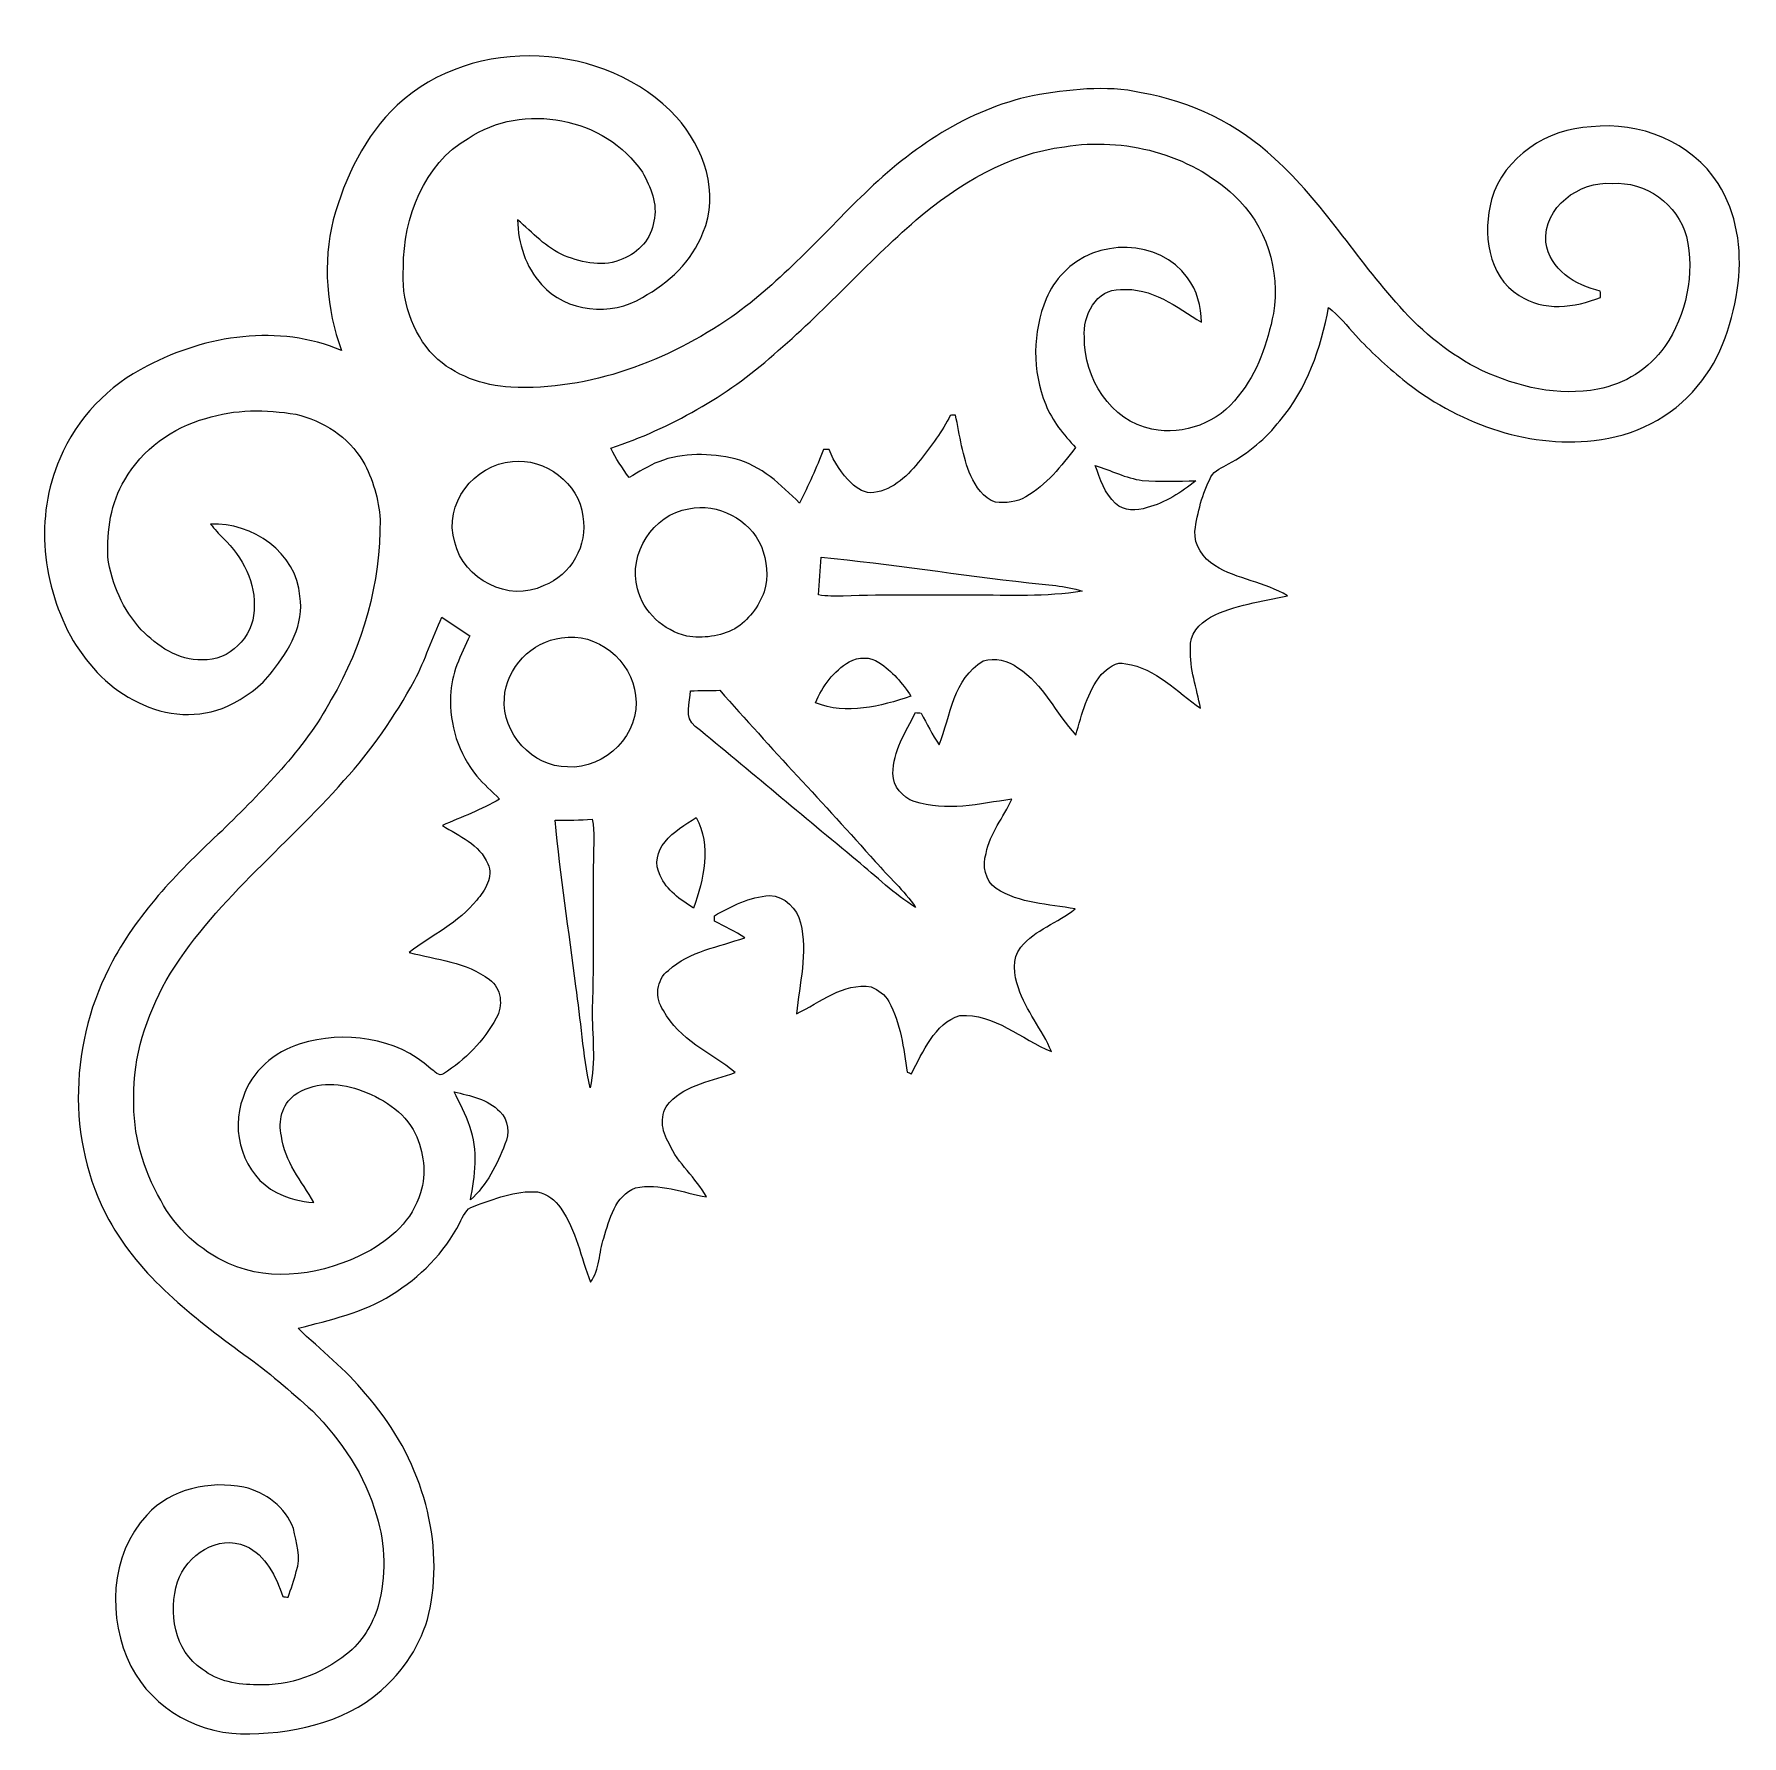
# Model space of a CAD drawing. Header units: centimetres. Extents: x -15.8 to 15.9, y -15.8 to 15.8.
import ezdxf

# ---------------------------------------------------------------- set-up
doc = ezdxf.new("R2010")
doc.units = ezdxf.units.CM
doc.header["$MEASUREMENT"] = 0
doc.layers.add('Layer 1', color=7, linetype='Continuous')

msp = doc.modelspace()

# ---------------------------------------------------------------- linework, layer by layer
at = {"layer": 'Layer 1', "color": 250}
for points, knots in [([(-9.09461, 14.52774), (-7.67151, 15.84854), (-5.213, 15.71554), (-3.89678, 14.30655), (-3.89678, 14.30655), (-3.39196, 13.73822), (-3.09033, 12.88838), (-3.40713, 12.15461), (-3.40713, 12.15461), (-3.61209, 11.6265), (-4.04072, 11.21622), (-4.53425, 10.95446), (-4.53425, 10.95446), (-5.10716, 10.59921), (-5.95665, 10.67259), (-6.40715, 11.19646), (-6.40715, 11.19646), (-6.70807, 11.51643), (-6.84601, 11.96199), (-6.85341, 12.3952), (-6.85341, 12.3952), (-6.5726, 12.16025), (-6.32883, 11.87132), (-5.97994, 11.72951), (-5.97994, 11.72951), (-5.64303, 11.59157), (-5.23734, 11.50761), (-4.89656, 11.67306), (-4.89656, 11.67306), (-4.60446, 11.78631), (-4.36245, 12.04913), (-4.32294, 12.36839), (-4.32294, 12.36839), (-4.24109, 12.68765), (-4.38115, 13.00797), (-4.53496, 13.28173), (-4.53496, 13.28173), (-5.21794, 14.30514), (-6.75781, 14.59406), (-7.77558, 13.91109), (-7.77558, 13.91109), (-8.59896, 13.42743), (-8.97502, 12.43718), (-8.97819, 11.5189), (-8.97819, 11.5189), (-9.02264, 10.92094), (-8.82579, 10.30146), (-8.40775, 9.86649), (-8.40775, 9.86649), (-8.02852, 9.49572), (-7.49935, 9.31827), (-6.97865, 9.28194), (-6.97865, 9.28194), (-5.50721, 9.21914), (-4.06753, 9.76912), (-2.86808, 10.59498), (-2.86808, 10.59498), (-1.94839, 11.24867), (-1.20474, 12.10592), (-0.40005, 12.88838), (-0.40005, 12.88838), (0.46955, 13.73646), (1.51906, 14.44731), (2.72239, 14.70307), (2.72239, 14.70307), (3.38596, 14.81667), (4.07494, 14.90698), (4.74063, 14.76022), (4.74063, 14.76022), (5.66102, 14.60006), (6.53979, 14.17779), (7.22066, 13.53538), (7.22066, 13.53538), (8.11706, 12.72399), (8.73866, 11.67236), (9.54934, 10.78406), (9.54934, 10.78406), (9.97514, 10.29511), (10.49232, 9.88272), (11.07405, 9.59485), (11.07405, 9.59485), (11.7415, 9.28864), (12.49751, 9.10766), (13.23058, 9.24772), (13.23058, 9.24772), (13.72764, 9.33909), (14.18907, 9.62519), (14.47624, 10.04358), (14.47624, 10.04358), (14.88158, 10.62955), (15.03609, 11.39225), (14.87629, 12.08722), (14.87629, 12.08722), (14.71648, 12.68695), (14.11605, 13.12016), (13.4941, 13.07183), (13.4941, 13.07183), (12.88627, 13.12227), (12.21458, 12.62874), (12.26397, 11.97963), (12.26397, 11.97963), (12.32852, 11.47374), (12.81853, 11.17283), (13.27644, 11.07228), (13.27644, 11.07228), (13.27785, 11.03313), (13.27961, 10.99397), (13.28173, 10.95481), (13.28173, 10.95481), (12.80019, 10.75902), (12.22022, 10.68846), (11.7662, 10.98938), (11.7662, 10.98938), (11.17212, 11.35168), (11.09204, 12.15778), (11.25291, 12.77408), (11.25291, 12.77408), (11.48503, 13.57136), (12.29783, 14.09241), (13.10605, 14.12381), (13.10605, 14.12381), (14.00457, 14.23282), (14.9733, 13.843), (15.46754, 13.06971), (15.46754, 13.06971), (15.8182, 12.52714), (15.90816, 11.85227), (15.84254, 11.21974), (15.84254, 11.21974), (15.74377, 10.5343), (15.54162, 9.83051), (15.07807, 9.29816), (15.07807, 9.29816), (14.61311, 8.7182), (13.8938, 8.36895), (13.16037, 8.29345), (13.16037, 8.29345), (11.8812, 8.14917), (10.59321, 8.63212), (9.60367, 9.42728), (9.60367, 9.42728), (9.29993, 9.68622), (8.99477, 9.94657), (8.73019, 10.24678), (8.73019, 10.24678), (8.56968, 10.42776), (8.41234, 10.61367), (8.22501, 10.76784), (8.22501, 10.76784), (8.07967, 10.01289), (7.82637, 9.25442), (7.32049, 8.66069), (7.32049, 8.66069), (7.05732, 8.33402), (6.737, 8.05251), (6.36235, 7.85954), (6.36235, 7.85954), (6.25157, 7.78581), (6.10094, 7.74382), (6.03709, 7.61647), (6.03709, 7.61647), (5.87622, 7.30285), (5.78626, 6.95748), (5.73934, 6.60929), (5.73934, 6.60929), (5.71994, 6.33977), (5.89315, 6.10729), (6.1087, 5.96653), (6.1087, 5.96653), (6.52674, 5.709), (7.03792, 5.6582), (7.45878, 5.40738), (7.45878, 5.40738), (6.97759, 5.29555), (6.47382, 5.23981), (6.02968, 5.00944), (6.02968, 5.00944), (5.82577, 4.89021), (5.62539, 4.68524), (5.65856, 4.42842), (5.65856, 4.42842), (5.63527, 4.0453), (5.77532, 3.68476), (5.84341, 3.31435), (5.84341, 3.31435), (5.39997, 3.61703), (5.01685, 4.06259), (4.4577, 4.14091), (4.4577, 4.14091), (4.26826, 4.20017), (4.12221, 4.05236), (3.99591, 3.94194), (3.99591, 3.94194), (3.74227, 3.61491), (3.63608, 3.20675), (3.52319, 2.81587), (3.52319, 2.81587), (3.14678, 3.21804), (2.92629, 3.76661), (2.44757, 4.06859), (2.44757, 4.06859), (2.26766, 4.20441), (2.02001, 4.26473), (1.80375, 4.19382), (1.80375, 4.19382), (1.24601, 3.86821), (1.19592, 3.17641), (0.98637, 2.63278), (0.98637, 2.63278), (0.85796, 2.82011), (0.75283, 3.02225), (0.64911, 3.22404), (0.64911, 3.22404), (0.62265, 3.22651), (0.56974, 3.2318), (0.54328, 3.23427), (0.54328, 3.23427), (0.36019, 2.87514), (0.12665, 2.51601), (0.12453, 2.09868), (0.12453, 2.09868), (0.127, 1.86161), (0.29986, 1.65418), (0.52176, 1.58044), (0.52176, 1.58044), (1.11442, 1.3843), (1.73708, 1.53917), (2.33362, 1.62419), (2.33362, 1.62419), (2.18369, 1.28411), (1.92758, 0.98954), (1.85561, 0.61666), (1.85561, 0.61666), (1.7847, 0.39053), (1.8355, 0.10372), (2.04188, -0.03669), (2.04188, -0.03669), (2.47756, -0.32032), (3.01625, -0.32526), (3.51084, -0.41663), (3.51084, -0.41663), (3.19158, -0.67769), (2.76719, -0.79939), (2.50331, -1.12889), (2.50331, -1.12889), (2.32939, -1.33844), (2.37067, -1.64712), (2.45921, -1.88454), (2.45921, -1.88454), (2.59151, -2.31387), (2.90689, -2.65395), (3.06987, -3.06881), (3.06987, -3.06881), (2.50966, -2.83986), (2.01119, -2.36008), (1.37089, -2.39713), (1.37089, -2.39713), (0.89218, -2.54988), (0.68474, -3.07481), (0.46849, -3.48015), (0.46849, -3.48015), (0.44944, -3.4738), (0.41099, -3.46075), (0.39194, -3.4544), (0.39194, -3.4544), (0.31679, -3.00884), (0.2734, -2.53753), (0.04692, -2.13713), (0.04692, -2.13713), (-0.0194, -2.00766), (-0.15205, -1.92511), (-0.27834, -1.86478), (-0.27834, -1.86478), (-0.80574, -1.7847), (-1.22484, -2.15441), (-1.67005, -2.36643), (-1.67005, -2.36643), (-1.61219, -1.80763), (-1.45909, -1.23437), (-1.5935, -0.67663), (-1.5935, -0.67663), (-1.65276, -0.40781), (-1.88807, -0.17956), (-2.16888, -0.16722), (-2.16888, -0.16722), (-2.54035, -0.19191), (-2.87584, -0.36618), (-3.19476, -0.54363), (-3.19476, -0.54363), (-3.1937, -0.56938), (-3.19158, -0.62124), (-3.19052, -0.64699), (-3.19052, -0.64699), (-3.00284, -0.74613), (-2.80741, -0.83397), (-2.62996, -0.95179), (-2.62996, -0.95179), (-3.11291, -1.12607), (-3.65689, -1.19909), (-4.04954, -1.55963), (-4.04954, -1.55963), (-4.27955, -1.73002), (-4.30742, -2.08315), (-4.14055, -2.30752), (-4.14055, -2.30752), (-3.85727, -2.85362), (-3.26073, -3.08363), (-2.81093, -3.45969), (-2.81093, -3.45969), (-3.22651, -3.61562), (-3.70911, -3.67489), (-4.02696, -4.01496), (-4.02696, -4.01496), (-4.22945, -4.2224), (-4.17795, -4.55224), (-4.03895, -4.78049), (-4.03895, -4.78049), (-3.87279, -5.15655), (-3.53448, -5.41408), (-3.34363, -5.77286), (-3.34363, -5.77286), (-3.77825, -5.69313), (-4.21569, -5.50968), (-4.66266, -5.60352), (-4.66266, -5.60352), (-5.04155, -5.74887), (-5.14703, -6.19196), (-5.25074, -6.53732), (-5.25074, -6.53732), (-5.34423, -6.8072), (-5.32236, -7.12188), (-5.49945, -7.35789), (-5.49945, -7.35789), (-5.67408, -6.89539), (-5.76933, -6.39516), (-6.05014, -5.97958), (-6.05014, -5.97958), (-6.15209, -5.83071), (-6.3052, -5.71429), (-6.4837, -5.67866), (-6.4837, -5.67866), (-6.90033, -5.64691), (-7.28909, -5.81272), (-7.67362, -5.94713), (-7.67362, -5.94713), (-7.81473, -5.98805), (-7.86836, -6.13551), (-7.9308, -6.25263), (-7.9308, -6.25263), (-8.20984, -6.81284), (-8.66916, -7.26828), (-9.20115, -7.59107), (-9.20115, -7.59107), (-9.72714, -7.9248), (-10.34062, -8.0585), (-10.93541, -8.21478), (-10.93541, -8.21478), (-10.51666, -8.62118), (-10.04641, -8.97467), (-9.68234, -9.43539), (-9.68234, -9.43539), (-8.74959, -10.47115), (-8.23807, -11.91366), (-8.45855, -13.30466), (-8.45855, -13.30466), (-8.54886, -13.88533), (-8.84343, -14.42226), (-9.26606, -14.82866), (-9.26606, -14.82866), (-9.92717, -15.50458), (-10.91988, -15.74024), (-11.83569, -15.75611), (-11.83569, -15.75611), (-12.72928, -15.79245), (-13.63451, -15.30209), (-14.04303, -14.4974), (-14.04303, -14.4974), (-14.48611, -13.61687), (-14.44131, -12.43118), (-13.74916, -11.68612), (-13.74916, -11.68612), (-13.29725, -11.19576), (-12.579, -11.04371), (-11.94188, -11.1693), (-11.94188, -11.1693), (-11.53936, -11.26419), (-11.16577, -11.54007), (-11.02289, -11.938), (-11.02289, -11.938), (-10.96398, -12.19729), (-10.87861, -12.47457), (-10.96821, -12.73845), (-10.96821, -12.73845), (-11.00914, -12.90002), (-11.06593, -13.05842), (-11.12238, -13.21611), (-11.12238, -13.21611), (-11.14707, -13.21294), (-11.19576, -13.20659), (-11.22045, -13.20341), (-11.22045, -13.20341), (-11.34075, -12.83229), (-11.53901, -12.43365), (-11.90766, -12.26256), (-11.90766, -12.26256), (-12.42589, -12.04101), (-13.01044, -12.43083), (-13.17625, -12.93107), (-13.17625, -12.93107), (-13.35793, -13.4874), (-13.23658, -14.21518), (-12.71693, -14.55102), (-12.71693, -14.55102), (-12.4333, -14.78351), (-12.0523, -14.84524), (-11.69529, -14.84171), (-11.69529, -14.84171), (-11.09521, -14.87135), (-10.49867, -14.64522), (-10.03512, -14.27127), (-10.03512, -14.27127), (-9.74549, -14.05149), (-9.55252, -13.72517), (-9.44739, -13.38121), (-9.44739, -13.38121), (-9.29922, -12.83123), (-9.30487, -12.24104), (-9.47984, -11.69811), (-9.47984, -11.69811), (-9.67811, -10.94952), (-10.13213, -10.29794), (-10.66871, -9.75148), (-10.66871, -9.75148), (-11.07793, -9.38177), (-11.49456, -9.01771), (-11.94611, -8.69985), (-11.94611, -8.69985), (-12.89579, -7.99924), (-13.87793, -7.25311), (-14.45225, -6.19513), (-14.45225, -6.19513), (-15.26328, -4.72052), (-15.18003, -2.84939), (-14.38416, -1.38536), (-14.38416, -1.38536), (-13.88075, -0.4512), (-13.12721, 0.31538), (-12.35639, 1.03188), (-12.35639, 1.03188), (-11.60357, 1.778), (-10.82569, 2.53118), (-10.3191, 3.47416), (-10.3191, 3.47416), (-9.72855, 4.48416), (-9.40223, 5.65044), (-9.41176, 6.82166), (-9.41176, 6.82166), (-9.43539, 7.20231), (-9.54476, 7.57626), (-9.73067, 7.90892), (-9.73067, 7.90892), (-9.99808, 8.35942), (-10.47186, 8.66493), (-10.97668, 8.78134), (-10.97668, 8.78134), (-11.52984, 8.87201), (-12.11227, 8.87836), (-12.65061, 8.70373), (-12.65061, 8.70373), (-13.27221, 8.53334), (-13.84018, 8.12729), (-14.15733, 7.56003), (-14.15733, 7.56003), (-14.42156, 7.13422), (-14.48999, 6.61494), (-14.47271, 6.12246), (-14.47271, 6.12246), (-14.40674, 5.62504), (-14.18872, 5.14738), (-13.85111, 4.77555), (-13.85111, 4.77555), (-13.55019, 4.47075), (-13.16778, 4.19982), (-12.71799, 4.21464), (-12.71799, 4.21464), (-12.21705, 4.18994), (-11.77043, 4.63832), (-11.7542, 5.13151), (-11.7542, 5.13151), (-11.71081, 5.63915), (-11.97116, 6.13022), (-12.32747, 6.47559), (-12.32747, 6.47559), (-12.41178, 6.55814), (-12.48904, 6.64669), (-12.56136, 6.73982), (-12.56136, 6.73982), (-11.79442, 6.7751), (-10.95446, 6.2036), (-10.90083, 5.39962), (-10.90083, 5.39962), (-10.8144, 4.87821), (-11.10227, 4.39561), (-11.41236, 4.00403), (-11.41236, 4.00403), (-11.62262, 3.7144), (-11.92848, 3.51014), (-12.24527, 3.3528), (-12.24527, 3.3528), (-12.77303, 3.11397), (-13.39391, 3.16442), (-13.90403, 3.4223), (-13.90403, 3.4223), (-14.42332, 3.65442), (-14.82055, 4.09328), (-15.11723, 4.56741), (-15.11723, 4.56741), (-15.69226, 5.58165), (-15.8429, 6.87211), (-15.36418, 7.95443), (-15.36418, 7.95443), (-15.05867, 8.70514), (-14.45754, 9.31545), (-13.73823, 9.68057), (-13.73823, 9.68057), (-12.64497, 10.25243), (-11.29206, 10.46057), (-10.13072, 9.96844), (-10.13072, 9.96844), (-10.40836, 10.74067), (-10.48173, 11.59722), (-10.2803, 12.39661), (-10.2803, 12.39661), (-10.06263, 13.18542), (-9.69892, 13.96047), (-9.09461, 14.52774), (-9.09461, 14.52774), (-9.09461, 14.52774), (-9.09461, 14.52774), (-9.09461, 14.52774)], [0, 0, 0, 0, 0.00735294, 0.00735294, 0.00735294, 0.00735294, 0.01470588, 0.01470588, 0.01470588, 0.01470588, 0.02205882, 0.02205882, 0.02205882, 0.02205882, 0.02941176, 0.02941176, 0.02941176, 0.02941176, 0.03676471, 0.03676471, 0.03676471, 0.03676471, 0.04411765, 0.04411765, 0.04411765, 0.04411765, 0.05147059, 0.05147059, 0.05147059, 0.05147059, 0.05882353, 0.05882353, 0.05882353, 0.05882353, 0.06617647, 0.06617647, 0.06617647, 0.06617647, 0.07352941, 0.07352941, 0.07352941, 0.07352941, 0.08088235, 0.08088235, 0.08088235, 0.08088235, 0.08823529, 0.08823529, 0.08823529, 0.08823529, 0.09558824, 0.09558824, 0.09558824, 0.09558824, 0.10294118, 0.10294118, 0.10294118, 0.10294118, 0.11029412, 0.11029412, 0.11029412, 0.11029412, 0.11764706, 0.11764706, 0.11764706, 0.11764706, 0.125, 0.125, 0.125, 0.125, 0.13235294, 0.13235294, 0.13235294, 0.13235294, 0.13970588, 0.13970588, 0.13970588, 0.13970588, 0.14705882, 0.14705882, 0.14705882, 0.14705882, 0.15441176, 0.15441176, 0.15441176, 0.15441176, 0.16176471, 0.16176471, 0.16176471, 0.16176471, 0.16911765, 0.16911765, 0.16911765, 0.16911765, 0.17647059, 0.17647059, 0.17647059, 0.17647059, 0.18382353, 0.18382353, 0.18382353, 0.18382353, 0.19117647, 0.19117647, 0.19117647, 0.19117647, 0.19852941, 0.19852941, 0.19852941, 0.19852941, 0.20588235, 0.20588235, 0.20588235, 0.20588235, 0.21323529, 0.21323529, 0.21323529, 0.21323529, 0.22058824, 0.22058824, 0.22058824, 0.22058824, 0.22794118, 0.22794118, 0.22794118, 0.22794118, 0.23529412, 0.23529412, 0.23529412, 0.23529412, 0.24264706, 0.24264706, 0.24264706, 0.24264706, 0.25, 0.25, 0.25, 0.25, 0.25735294, 0.25735294, 0.25735294, 0.25735294, 0.26470588, 0.26470588, 0.26470588, 0.26470588, 0.27205882, 0.27205882, 0.27205882, 0.27205882, 0.27941176, 0.27941176, 0.27941176, 0.27941176, 0.28676471, 0.28676471, 0.28676471, 0.28676471, 0.29411765, 0.29411765, 0.29411765, 0.29411765, 0.30147059, 0.30147059, 0.30147059, 0.30147059, 0.30882353, 0.30882353, 0.30882353, 0.30882353, 0.31617647, 0.31617647, 0.31617647, 0.31617647, 0.32352941, 0.32352941, 0.32352941, 0.32352941, 0.33088235, 0.33088235, 0.33088235, 0.33088235, 0.33823529, 0.33823529, 0.33823529, 0.33823529, 0.34558824, 0.34558824, 0.34558824, 0.34558824, 0.35294118, 0.35294118, 0.35294118, 0.35294118, 0.36029412, 0.36029412, 0.36029412, 0.36029412, 0.36764706, 0.36764706, 0.36764706, 0.36764706, 0.375, 0.375, 0.375, 0.375, 0.38235294, 0.38235294, 0.38235294, 0.38235294, 0.38970588, 0.38970588, 0.38970588, 0.38970588, 0.39705882, 0.39705882, 0.39705882, 0.39705882, 0.40441176, 0.40441176, 0.40441176, 0.40441176, 0.41176471, 0.41176471, 0.41176471, 0.41176471, 0.41911765, 0.41911765, 0.41911765, 0.41911765, 0.42647059, 0.42647059, 0.42647059, 0.42647059, 0.43382353, 0.43382353, 0.43382353, 0.43382353, 0.44117647, 0.44117647, 0.44117647, 0.44117647, 0.44852941, 0.44852941, 0.44852941, 0.44852941, 0.45588235, 0.45588235, 0.45588235, 0.45588235, 0.46323529, 0.46323529, 0.46323529, 0.46323529, 0.47058824, 0.47058824, 0.47058824, 0.47058824, 0.47794118, 0.47794118, 0.47794118, 0.47794118, 0.48529412, 0.48529412, 0.48529412, 0.48529412, 0.49264706, 0.49264706, 0.49264706, 0.49264706, 0.5, 0.5, 0.5, 0.5, 0.50735294, 0.50735294, 0.50735294, 0.50735294, 0.51470588, 0.51470588, 0.51470588, 0.51470588, 0.52205882, 0.52205882, 0.52205882, 0.52205882, 0.52941176, 0.52941176, 0.52941176, 0.52941176, 0.53676471, 0.53676471, 0.53676471, 0.53676471, 0.54411765, 0.54411765, 0.54411765, 0.54411765, 0.55147059, 0.55147059, 0.55147059, 0.55147059, 0.55882353, 0.55882353, 0.55882353, 0.55882353, 0.56617647, 0.56617647, 0.56617647, 0.56617647, 0.57352941, 0.57352941, 0.57352941, 0.57352941, 0.58088235, 0.58088235, 0.58088235, 0.58088235, 0.58823529, 0.58823529, 0.58823529, 0.58823529, 0.59558824, 0.59558824, 0.59558824, 0.59558824, 0.60294118, 0.60294118, 0.60294118, 0.60294118, 0.61029412, 0.61029412, 0.61029412, 0.61029412, 0.61764706, 0.61764706, 0.61764706, 0.61764706, 0.625, 0.625, 0.625, 0.625, 0.63235294, 0.63235294, 0.63235294, 0.63235294, 0.63970588, 0.63970588, 0.63970588, 0.63970588, 0.64705882, 0.64705882, 0.64705882, 0.64705882, 0.65441176, 0.65441176, 0.65441176, 0.65441176, 0.66176471, 0.66176471, 0.66176471, 0.66176471, 0.66911765, 0.66911765, 0.66911765, 0.66911765, 0.67647059, 0.67647059, 0.67647059, 0.67647059, 0.68382353, 0.68382353, 0.68382353, 0.68382353, 0.69117647, 0.69117647, 0.69117647, 0.69117647, 0.69852941, 0.69852941, 0.69852941, 0.69852941, 0.70588235, 0.70588235, 0.70588235, 0.70588235, 0.71323529, 0.71323529, 0.71323529, 0.71323529, 0.72058824, 0.72058824, 0.72058824, 0.72058824, 0.72794118, 0.72794118, 0.72794118, 0.72794118, 0.73529412, 0.73529412, 0.73529412, 0.73529412, 0.74264706, 0.74264706, 0.74264706, 0.74264706, 0.75, 0.75, 0.75, 0.75, 0.75735294, 0.75735294, 0.75735294, 0.75735294, 0.76470588, 0.76470588, 0.76470588, 0.76470588, 0.77205882, 0.77205882, 0.77205882, 0.77205882, 0.77941176, 0.77941176, 0.77941176, 0.77941176, 0.78676471, 0.78676471, 0.78676471, 0.78676471, 0.79411765, 0.79411765, 0.79411765, 0.79411765, 0.80147059, 0.80147059, 0.80147059, 0.80147059, 0.80882353, 0.80882353, 0.80882353, 0.80882353, 0.81617647, 0.81617647, 0.81617647, 0.81617647, 0.82352941, 0.82352941, 0.82352941, 0.82352941, 0.83088235, 0.83088235, 0.83088235, 0.83088235, 0.83823529, 0.83823529, 0.83823529, 0.83823529, 0.84558824, 0.84558824, 0.84558824, 0.84558824, 0.85294118, 0.85294118, 0.85294118, 0.85294118, 0.86029412, 0.86029412, 0.86029412, 0.86029412, 0.86764706, 0.86764706, 0.86764706, 0.86764706, 0.875, 0.875, 0.875, 0.875, 0.88235294, 0.88235294, 0.88235294, 0.88235294, 0.88970588, 0.88970588, 0.88970588, 0.88970588, 0.89705882, 0.89705882, 0.89705882, 0.89705882, 0.90441176, 0.90441176, 0.90441176, 0.90441176, 0.91176471, 0.91176471, 0.91176471, 0.91176471, 0.91911765, 0.91911765, 0.91911765, 0.91911765, 0.92647059, 0.92647059, 0.92647059, 0.92647059, 0.93382353, 0.93382353, 0.93382353, 0.93382353, 0.94117647, 0.94117647, 0.94117647, 0.94117647, 0.94852941, 0.94852941, 0.94852941, 0.94852941, 0.95588235, 0.95588235, 0.95588235, 0.95588235, 0.96323529, 0.96323529, 0.96323529, 0.96323529, 0.97058824, 0.97058824, 0.97058824, 0.97058824, 0.97794118, 0.97794118, 0.97794118, 0.97794118, 0.98529412, 0.98529412, 0.98529412, 0.98529412, 1, 1, 1, 1]), ([(3.31435, 13.75622), (2.27154, 13.62745), (1.34161, 13.06089), (0.55386, 12.39308), (0.55386, 12.39308), (-0.36336, 11.59545), (-1.16628, 10.67647), (-2.09303, 9.88942), (-2.09303, 9.88942), (-2.96863, 9.10802), (-4.01073, 8.52558), (-5.12022, 8.14952), (-5.12022, 8.14952), (-5.03273, 7.95267), (-4.9022, 7.77981), (-4.78084, 7.60307), (-4.78084, 7.60307), (-4.60058, 7.70784), (-4.42454, 7.82355), (-4.2291, 7.8994), (-4.2291, 7.8994), (-3.77896, 8.07508), (-3.27272, 8.05815), (-2.80846, 7.95055), (-2.80846, 7.95055), (-2.32586, 7.82567), (-1.9558, 7.47183), (-1.61255, 7.12964), (-1.61255, 7.12964), (-1.4478, 7.45455), (-1.29328, 7.78545), (-1.16911, 8.12871), (-1.16911, 8.12871), (-1.13418, 8.12659), (-1.0989, 8.12482), (-1.06327, 8.12271), (-1.06327, 8.12271), (-0.97226, 7.88811), (-0.82762, 7.67609), (-0.64911, 7.49935), (-0.64911, 7.49935), (-0.5394, 7.39387), (-0.39053, 7.30673), (-0.23319, 7.32367), (-0.23319, 7.32367), (0.13829, 7.3727), (0.41346, 7.65704), (0.63641, 7.93432), (0.63641, 7.93432), (0.8382, 8.19714), (1.04563, 8.46102), (1.19098, 8.76053), (1.19098, 8.76053), (1.21497, 8.76194), (1.26294, 8.76512), (1.28658, 8.76688), (1.28658, 8.76688), (1.37125, 8.38906), (1.41323, 7.99677), (1.57057, 7.63905), (1.57057, 7.63905), (1.67005, 7.4355), (1.80269, 7.21995), (2.02918, 7.1434), (2.02918, 7.1434), (2.21932, 7.13317), (2.42888, 7.13705), (2.59362, 7.24782), (2.59362, 7.24782), (2.98132, 7.46054), (3.25226, 7.82144), (3.52072, 8.16081), (3.52072, 8.16081), (3.30271, 8.40317), (3.08046, 8.6554), (2.9651, 8.96514), (2.9651, 8.96514), (2.70969, 9.58603), (2.71851, 10.3064), (2.97215, 10.92588), (2.97215, 10.92588), (3.04729, 11.10827), (3.16054, 11.2716), (3.29777, 11.41307), (3.29777, 11.41307), (3.8862, 12.05865), (5.08529, 12.04877), (5.60317, 11.31782), (5.60317, 11.31782), (5.78344, 11.08287), (5.85152, 10.7823), (5.86352, 10.49091), (5.86352, 10.49091), (5.40173, 10.77136), (4.93113, 11.14848), (4.35575, 11.09839), (4.35575, 11.09839), (3.90596, 11.11673), (3.64702, 10.6105), (3.68547, 10.21292), (3.68547, 10.21292), (3.66854, 9.45868), (4.17019, 8.65187), (4.94065, 8.50265), (4.94065, 8.50265), (5.53755, 8.38517), (6.18596, 8.62401), (6.54509, 9.11825), (6.54509, 9.11825), (6.90633, 9.55393), (7.0866, 10.10955), (7.19949, 10.65565), (7.19949, 10.65565), (7.32861, 11.44799), (7.06508, 12.30595), (6.46606, 12.85099), (6.46606, 12.85099), (5.63386, 13.62428), (4.4263, 13.93684), (3.31435, 13.75622), (3.31435, 13.75622), (3.31435, 13.75622), (3.31435, 13.75622), (3.31435, 13.75622)], [0, 0, 0, 0, 0.03125, 0.03125, 0.03125, 0.03125, 0.0625, 0.0625, 0.0625, 0.0625, 0.09375, 0.09375, 0.09375, 0.09375, 0.125, 0.125, 0.125, 0.125, 0.15625, 0.15625, 0.15625, 0.15625, 0.1875, 0.1875, 0.1875, 0.1875, 0.21875, 0.21875, 0.21875, 0.21875, 0.25, 0.25, 0.25, 0.25, 0.28125, 0.28125, 0.28125, 0.28125, 0.3125, 0.3125, 0.3125, 0.3125, 0.34375, 0.34375, 0.34375, 0.34375, 0.375, 0.375, 0.375, 0.375, 0.40625, 0.40625, 0.40625, 0.40625, 0.4375, 0.4375, 0.4375, 0.4375, 0.46875, 0.46875, 0.46875, 0.46875, 0.5, 0.5, 0.5, 0.5, 0.53125, 0.53125, 0.53125, 0.53125, 0.5625, 0.5625, 0.5625, 0.5625, 0.59375, 0.59375, 0.59375, 0.59375, 0.625, 0.625, 0.625, 0.625, 0.65625, 0.65625, 0.65625, 0.65625, 0.6875, 0.6875, 0.6875, 0.6875, 0.71875, 0.71875, 0.71875, 0.71875, 0.75, 0.75, 0.75, 0.75, 0.78125, 0.78125, 0.78125, 0.78125, 0.8125, 0.8125, 0.8125, 0.8125, 0.84375, 0.84375, 0.84375, 0.84375, 0.875, 0.875, 0.875, 0.875, 0.90625, 0.90625, 0.90625, 0.90625, 0.9375, 0.9375, 0.9375, 0.9375, 1, 1, 1, 1]), ([(-6.95184, 7.90399), (-7.65951, 7.84542), (-8.24124, 7.10741), (-8.02323, 6.40327), (-8.02323, 6.40327), (-7.86024, 5.71359), (-7.01957, 5.27121), (-6.36905, 5.59435), (-6.36905, 5.59435), (-5.86317, 5.78556), (-5.53896, 6.34753), (-5.64339, 6.88234), (-5.64339, 6.88234), (-5.70936, 7.50006), (-6.34506, 7.97242), (-6.95184, 7.90399), (-6.95184, 7.90399), (-6.95184, 7.90399), (-6.95184, 7.90399), (-6.95184, 7.90399)], [0, 0, 0, 0, 0.16666667, 0.16666667, 0.16666667, 0.16666667, 0.33333333, 0.33333333, 0.33333333, 0.33333333, 0.5, 0.5, 0.5, 0.5, 0.66666667, 0.66666667, 0.66666667, 0.66666667, 1, 1, 1, 1]), ([(3.88514, 7.8299), (3.97933, 7.58049), (4.058, 7.30462), (4.26226, 7.12082), (4.26226, 7.12082), (4.41819, 6.97512), (4.65737, 6.98006), (4.84822, 7.04568), (4.84822, 7.04568), (5.18724, 7.13176), (5.48393, 7.33072), (5.75557, 7.54415), (5.75557, 7.54415), (5.42361, 7.53816), (5.08988, 7.52052), (4.75897, 7.55121), (4.75897, 7.55121), (4.45206, 7.59001), (4.17724, 7.73959), (3.88514, 7.8299), (3.88514, 7.8299), (3.88514, 7.8299), (3.88514, 7.8299), (3.88514, 7.8299)], [0, 0, 0, 0, 0.14285714, 0.14285714, 0.14285714, 0.14285714, 0.28571429, 0.28571429, 0.28571429, 0.28571429, 0.42857143, 0.42857143, 0.42857143, 0.42857143, 0.57142857, 0.57142857, 0.57142857, 0.57142857, 0.71428571, 0.71428571, 0.71428571, 0.71428571, 1, 1, 1, 1]), ([(-3.67277, 7.02169), (-4.33634, 6.92362), (-4.80695, 6.17996), (-4.62209, 5.53614), (-4.62209, 5.53614), (-4.52367, 5.09623), (-4.13597, 4.76426), (-3.70946, 4.65349), (-3.70946, 4.65349), (-3.40854, 4.60622), (-3.08786, 4.65102), (-2.81693, 4.79319), (-2.81693, 4.79319), (-2.56117, 4.94806), (-2.37278, 5.20382), (-2.26766, 5.48111), (-2.26766, 5.48111), (-2.18581, 5.75733), (-2.21933, 6.05649), (-2.32163, 6.32213), (-2.32163, 6.32213), (-2.53929, 6.83189), (-3.12808, 7.13952), (-3.67277, 7.02169), (-3.67277, 7.02169), (-3.67277, 7.02169), (-3.67277, 7.02169), (-3.67277, 7.02169)], [0, 0, 0, 0, 0.125, 0.125, 0.125, 0.125, 0.25, 0.25, 0.25, 0.25, 0.375, 0.375, 0.375, 0.375, 0.5, 0.5, 0.5, 0.5, 0.625, 0.625, 0.625, 0.625, 0.75, 0.75, 0.75, 0.75, 1, 1, 1, 1]), ([(-1.21073, 6.12599), (-1.22555, 5.89174), (-1.24178, 5.6575), (-1.25765, 5.4229), (-1.25765, 5.4229), (-1.10737, 5.39397), (-0.95426, 5.39644), (-0.80186, 5.40067), (-0.80186, 5.40067), (0.00035, 5.42996), (0.80292, 5.41055), (1.60514, 5.41479), (1.60514, 5.41479), (2.28494, 5.42114), (2.97039, 5.38092), (3.6449, 5.49063), (3.6449, 5.49063), (3.32528, 5.60282), (2.98097, 5.60352), (2.64866, 5.64656), (2.64866, 5.64656), (1.36066, 5.79438), (0.07938, 5.99511), (-1.21073, 6.12599), (-1.21073, 6.12599), (-1.21073, 6.12599), (-1.21073, 6.12599), (-1.21073, 6.12599)], [0, 0, 0, 0, 0.125, 0.125, 0.125, 0.125, 0.25, 0.25, 0.25, 0.25, 0.375, 0.375, 0.375, 0.375, 0.5, 0.5, 0.5, 0.5, 0.625, 0.625, 0.625, 0.625, 0.75, 0.75, 0.75, 0.75, 1, 1, 1, 1]), ([(-8.77217, 3.83046), (-9.13765, 3.16406), (-9.56733, 2.52871), (-10.08309, 1.96885), (-10.08309, 1.96885), (-11.17247, 0.72214), (-12.53772, -0.30304), (-13.3858, -1.74801), (-13.3858, -1.74801), (-13.75798, -2.41194), (-14.00351, -3.16618), (-13.99011, -3.93347), (-13.99011, -3.93347), (-14.00951, -4.59705), (-13.82113, -5.25992), (-13.49058, -5.83318), (-13.49058, -5.83318), (-13.21964, -6.35176), (-12.76068, -6.76769), (-12.2301, -7.00899), (-12.2301, -7.00899), (-11.40848, -7.38187), (-10.44681, -7.2076), (-9.66964, -6.80649), (-9.66964, -6.80649), (-9.22055, -6.56908), (-8.8011, -6.19901), (-8.66211, -5.69454), (-8.66211, -5.69454), (-8.53475, -5.33259), (-8.60531, -4.93466), (-8.75665, -4.59281), (-8.75665, -4.59281), (-8.96585, -4.17548), (-9.38389, -3.91901), (-9.81322, -3.77719), (-9.81322, -3.77719), (-10.19563, -3.63185), (-10.66588, -3.63714), (-11.00667, -3.88126), (-11.00667, -3.88126), (-11.23703, -4.05659), (-11.31076, -4.36598), (-11.24232, -4.64009), (-11.24232, -4.64009), (-11.19188, -5.11281), (-10.86379, -5.47652), (-10.64331, -5.87657), (-10.64331, -5.87657), (-10.88319, -5.85929), (-11.12061, -5.79826), (-11.33546, -5.6896), (-11.33546, -5.6896), (-11.95634, -5.37563), (-12.20188, -4.55154), (-11.95846, -3.92113), (-11.95846, -3.92113), (-11.80783, -3.43535), (-11.3725, -3.07622), (-10.89836, -2.92594), (-10.89836, -2.92594), (-10.08309, -2.67758), (-9.10943, -2.79788), (-8.46702, -3.38843), (-8.46702, -3.38843), (-8.39646, -3.43253), (-8.31991, -3.54083), (-8.22889, -3.48262), (-8.22889, -3.48262), (-7.83131, -3.22086), (-7.47889, -2.87196), (-7.25276, -2.45004), (-7.25276, -2.45004), (-7.12258, -2.22426), (-7.1501, -1.88489), (-7.37694, -1.73143), (-7.37694, -1.73143), (-7.80521, -1.40406), (-8.36366, -1.35714), (-8.87024, -1.22661), (-8.87024, -1.22661), (-8.44832, -0.90699), (-7.95232, -0.67451), (-7.61471, -0.25294), (-7.61471, -0.25294), (-7.46301, -0.07796), (-7.29192, 0.18133), (-7.40904, 0.42016), (-7.40904, 0.42016), (-7.55897, 0.78634), (-7.94138, 0.93768), (-8.25253, 1.13348), (-8.25253, 1.13348), (-7.89658, 1.29505), (-7.52404, 1.4224), (-7.1882, 1.62631), (-7.1882, 1.62631), (-7.32896, 1.76953), (-7.48312, 1.89971), (-7.614, 2.05246), (-7.614, 2.05246), (-7.94879, 2.46944), (-8.12941, 3.01096), (-8.09872, 3.54612), (-8.09872, 3.54612), (-8.09766, 3.94723), (-7.90822, 4.30883), (-7.74312, 4.66302), (-7.74312, 4.66302), (-7.91986, 4.77344), (-8.09166, 4.89126), (-8.26241, 5.0098), (-8.26241, 5.0098), (-8.44197, 4.62104), (-8.57003, 4.20934), (-8.77217, 3.83046), (-8.77217, 3.83046), (-8.77217, 3.83046), (-8.77217, 3.83046), (-8.77217, 3.83046)], [0, 0, 0, 0, 0.03225806, 0.03225806, 0.03225806, 0.03225806, 0.06451613, 0.06451613, 0.06451613, 0.06451613, 0.09677419, 0.09677419, 0.09677419, 0.09677419, 0.12903226, 0.12903226, 0.12903226, 0.12903226, 0.16129032, 0.16129032, 0.16129032, 0.16129032, 0.19354839, 0.19354839, 0.19354839, 0.19354839, 0.22580645, 0.22580645, 0.22580645, 0.22580645, 0.25806452, 0.25806452, 0.25806452, 0.25806452, 0.29032258, 0.29032258, 0.29032258, 0.29032258, 0.32258065, 0.32258065, 0.32258065, 0.32258065, 0.35483871, 0.35483871, 0.35483871, 0.35483871, 0.38709677, 0.38709677, 0.38709677, 0.38709677, 0.41935484, 0.41935484, 0.41935484, 0.41935484, 0.4516129, 0.4516129, 0.4516129, 0.4516129, 0.48387097, 0.48387097, 0.48387097, 0.48387097, 0.51612903, 0.51612903, 0.51612903, 0.51612903, 0.5483871, 0.5483871, 0.5483871, 0.5483871, 0.58064516, 0.58064516, 0.58064516, 0.58064516, 0.61290323, 0.61290323, 0.61290323, 0.61290323, 0.64516129, 0.64516129, 0.64516129, 0.64516129, 0.67741935, 0.67741935, 0.67741935, 0.67741935, 0.70967742, 0.70967742, 0.70967742, 0.70967742, 0.74193548, 0.74193548, 0.74193548, 0.74193548, 0.77419355, 0.77419355, 0.77419355, 0.77419355, 0.80645161, 0.80645161, 0.80645161, 0.80645161, 0.83870968, 0.83870968, 0.83870968, 0.83870968, 0.87096774, 0.87096774, 0.87096774, 0.87096774, 0.90322581, 0.90322581, 0.90322581, 0.90322581, 0.93548387, 0.93548387, 0.93548387, 0.93548387, 1, 1, 1, 1]), ([(-6.03603, 4.62386), (-6.59165, 4.56177), (-7.0679, 4.06329), (-7.10036, 3.50449), (-7.10036, 3.50449), (-7.15081, 2.85362), (-6.58036, 2.22038), (-5.92455, 2.22285), (-5.92455, 2.22285), (-5.2264, 2.17417), (-4.55577, 2.84762), (-4.66019, 3.55071), (-4.66019, 3.55071), (-4.72581, 4.19841), (-5.38198, 4.74416), (-6.03603, 4.62386), (-6.03603, 4.62386), (-6.03603, 4.62386), (-6.03603, 4.62386), (-6.03603, 4.62386)], [0, 0, 0, 0, 0.16666667, 0.16666667, 0.16666667, 0.16666667, 0.33333333, 0.33333333, 0.33333333, 0.33333333, 0.5, 0.5, 0.5, 0.5, 0.66666667, 0.66666667, 0.66666667, 0.66666667, 1, 1, 1, 1]), ([(-0.68686, 4.17865), (-0.97614, 4.00368), (-1.18886, 3.72604), (-1.3141, 3.41454), (-1.3141, 3.41454), (-0.7433, 3.18135), (-0.10195, 3.3528), (0.45896, 3.53624), (0.45896, 3.53624), (0.30586, 3.78319), (0.10654, 4.00403), (-0.13582, 4.16525), (-0.13582, 4.16525), (-0.29528, 4.28096), (-0.51823, 4.26791), (-0.68686, 4.17865), (-0.68686, 4.17865), (-0.68686, 4.17865), (-0.68686, 4.17865), (-0.68686, 4.17865)], [0, 0, 0, 0, 0.16666667, 0.16666667, 0.16666667, 0.16666667, 0.33333333, 0.33333333, 0.33333333, 0.33333333, 0.5, 0.5, 0.5, 0.5, 0.66666667, 0.66666667, 0.66666667, 0.66666667, 1, 1, 1, 1]), ([(-3.64031, 3.63961), (-3.6449, 3.42724), (-3.76908, 3.12984), (-3.55036, 2.97674), (-3.55036, 2.97674), (-2.54282, 2.15124), (-1.5494, 1.3081), (-0.54363, 0.48013), (-0.54363, 0.48013), (-0.18274, 0.18803), (0.14676, -0.14534), (0.54575, -0.3877), (0.54575, -0.3877), (0.3302, -0.07408), (0.0441, 0.18027), (-0.20391, 0.46673), (-0.20391, 0.46673), (-1.16134, 1.53282), (-2.1463, 2.57457), (-3.09527, 3.64843), (-3.09527, 3.64843), (-3.27695, 3.64631), (-3.45899, 3.64314), (-3.64031, 3.63961), (-3.64031, 3.63961), (-3.64031, 3.63961), (-3.64031, 3.63961), (-3.64031, 3.63961)], [0, 0, 0, 0, 0.125, 0.125, 0.125, 0.125, 0.25, 0.25, 0.25, 0.25, 0.375, 0.375, 0.375, 0.375, 0.5, 0.5, 0.5, 0.5, 0.625, 0.625, 0.625, 0.625, 0.75, 0.75, 0.75, 0.75, 1, 1, 1, 1]), ([(-4.11339, 0.8315), (-4.26226, 0.66393), (-4.31483, 0.41099), (-4.20299, 0.20602), (-4.20299, 0.20602), (-4.08411, -0.07408), (-3.82729, -0.24377), (-3.58211, -0.40146), (-3.58211, -0.40146), (-3.39831, 0.1337), (-3.24591, 0.75847), (-3.53342, 1.28341), (-3.53342, 1.28341), (-3.73733, 1.14829), (-3.9564, 1.02376), (-4.11339, 0.8315), (-4.11339, 0.8315), (-4.11339, 0.8315), (-4.11339, 0.8315), (-4.11339, 0.8315)], [0, 0, 0, 0, 0.16666667, 0.16666667, 0.16666667, 0.16666667, 0.33333333, 0.33333333, 0.33333333, 0.33333333, 0.5, 0.5, 0.5, 0.5, 0.66666667, 0.66666667, 0.66666667, 0.66666667, 1, 1, 1, 1]), ([(-6.1528, 1.23155), (-6.06778, 0.19897), (-5.89527, -0.82409), (-5.77074, -1.85208), (-5.77074, -1.85208), (-5.67725, -2.48073), (-5.63915, -3.1182), (-5.50651, -3.7405), (-5.50651, -3.7405), (-5.39291, -3.26072), (-5.47335, -2.7626), (-5.46594, -2.27542), (-5.46594, -2.27542), (-5.43454, -1.34691), (-5.46276, -0.41734), (-5.44371, 0.51153), (-5.44371, 0.51153), (-5.44795, 0.75777), (-5.41726, 1.00683), (-5.46629, 1.24989), (-5.46629, 1.24989), (-5.69489, 1.23296), (-5.9242, 1.23225), (-6.1528, 1.23155), (-6.1528, 1.23155), (-6.1528, 1.23155), (-6.1528, 1.23155), (-6.1528, 1.23155)], [0, 0, 0, 0, 0.125, 0.125, 0.125, 0.125, 0.25, 0.25, 0.25, 0.25, 0.375, 0.375, 0.375, 0.375, 0.5, 0.5, 0.5, 0.5, 0.625, 0.625, 0.625, 0.625, 0.75, 0.75, 0.75, 0.75, 1, 1, 1, 1]), ([(-8.03663, -3.81529), (-7.93397, -4.02802), (-7.81085, -4.23404), (-7.74453, -4.46299), (-7.74453, -4.46299), (-7.58119, -4.90114), (-7.64223, -5.38092), (-7.73113, -5.82859), (-7.73113, -5.82859), (-7.42879, -5.55061), (-7.23124, -5.17349), (-7.08978, -4.79284), (-7.08978, -4.79284), (-6.9977, -4.59705), (-7.02134, -4.33634), (-7.18538, -4.18641), (-7.18538, -4.18641), (-7.4041, -3.94794), (-7.73924, -3.89361), (-8.03663, -3.81529)], [0, 0, 0, 0, 0.16666667, 0.16666667, 0.16666667, 0.16666667, 0.33333333, 0.33333333, 0.33333333, 0.33333333, 0.5, 0.5, 0.5, 0.5, 0.66666667, 0.66666667, 0.66666667, 0.66666667, 1, 1, 1, 1])]:
    msp.add_open_spline(points, degree=3, knots=knots, dxfattribs=at)

doc.saveas('drawing.dxf')
